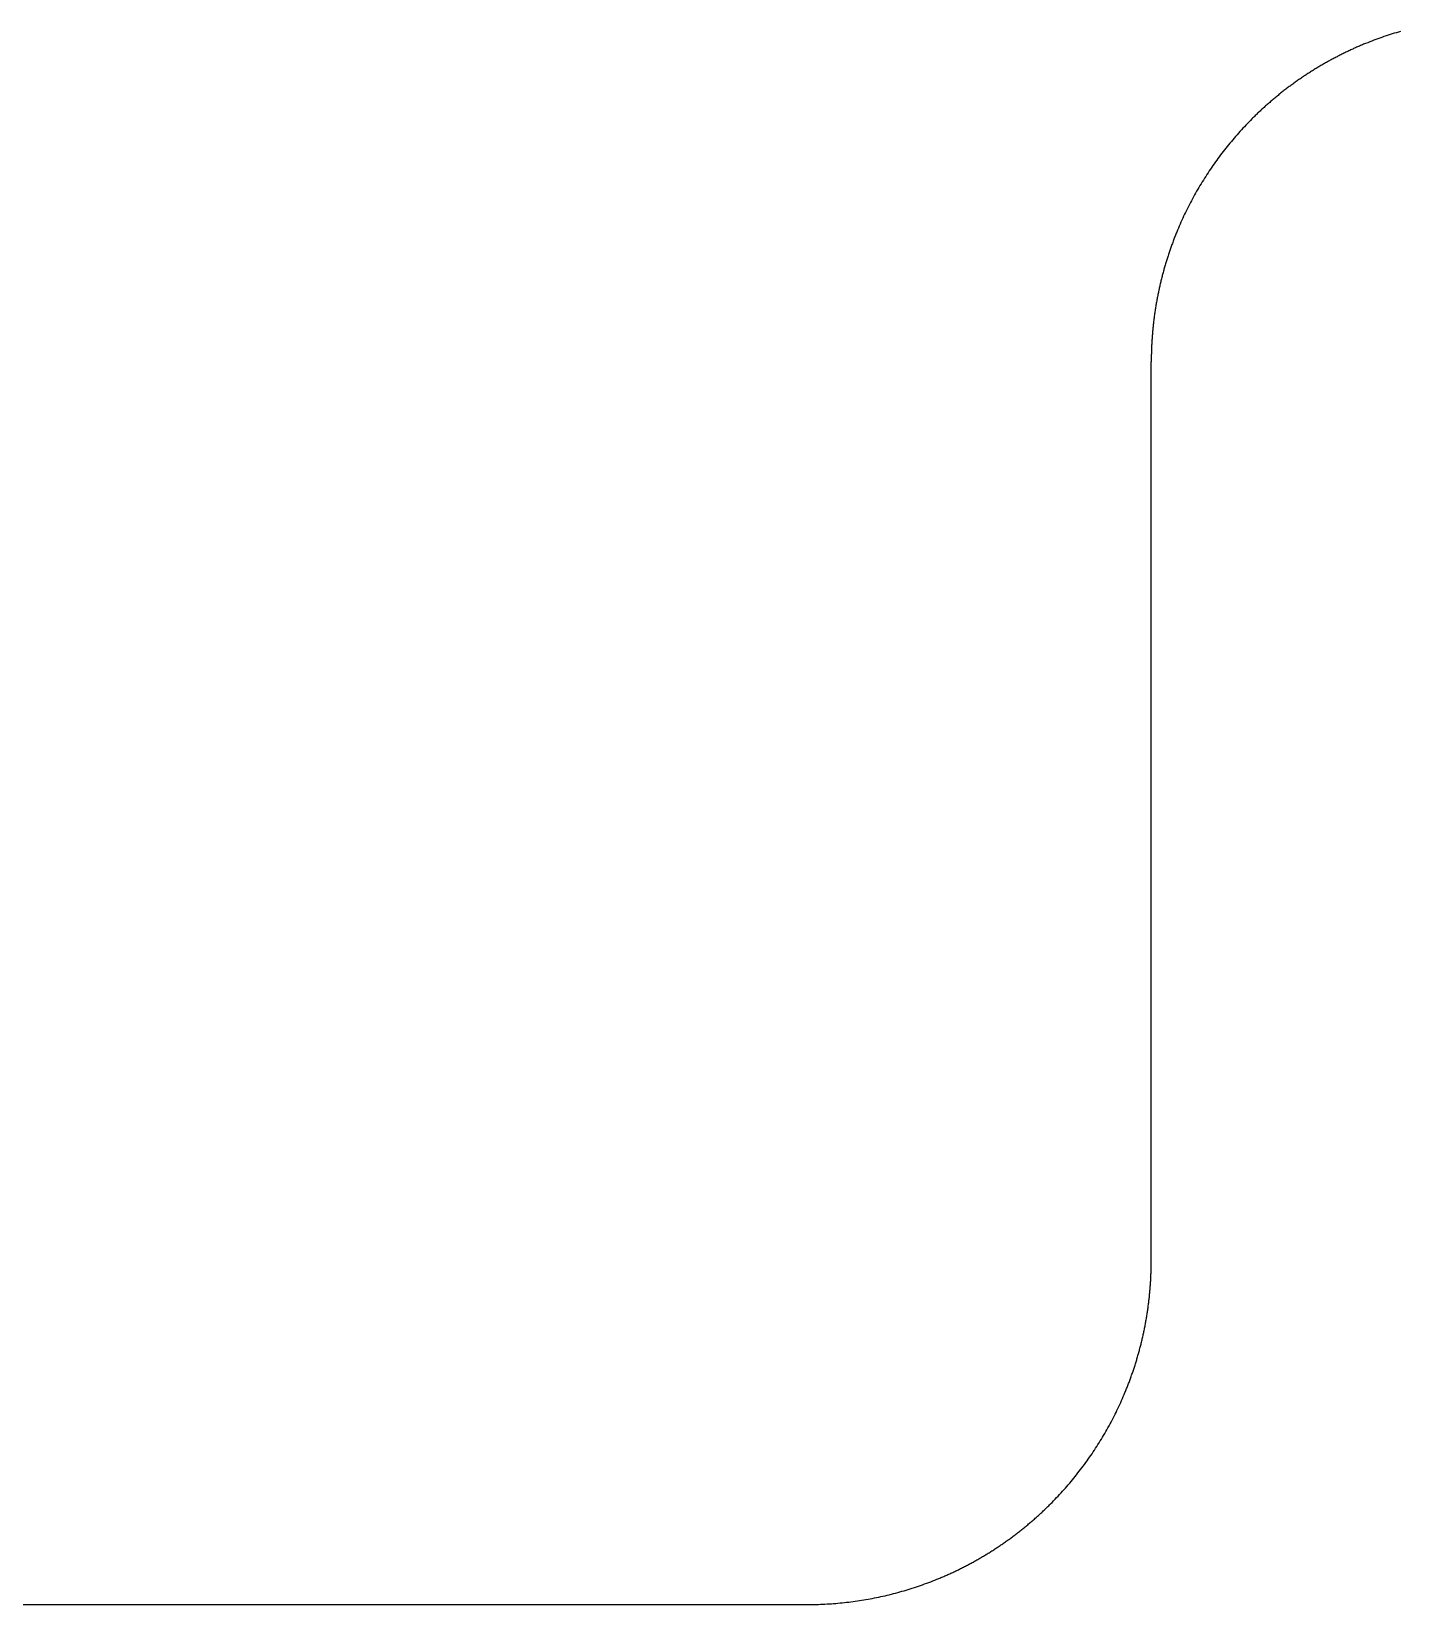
# Model space of a CAD drawing. Header units: millimetres. Extents: x -10 to 277, y -95 to 18.
# Drawn here: x 28.61 to 36.57, y -95.23 to -86.07 of the extents above; entities that cross this region are included whole.
import ezdxf

# ---------------------------------------------------------------- set-up
doc = ezdxf.new("R2010")
doc.units = ezdxf.units.MM
doc.header["$MEASUREMENT"] = 0
doc.layers.add('Edge.Cuts', color=53, linetype='CONTINUOUS')

msp = doc.modelspace()

# ---------------------------------------------------------------- linework, layer by layer
at = {"layer": 'Edge.Cuts', "linetype": 'Continuous'}
for p, q in [((36.372535, -86.141558), (36.360829, -86.146355)), ((36.384272, -86.136835), (36.372535, -86.141558)), ((36.396038, -86.132186), (36.384272, -86.136835)), ((36.407833, -86.127612), (36.396038, -86.132186)), ((36.419656, -86.123113), (36.407833, -86.127612)), ((36.431508, -86.118688), (36.419656, -86.123113)), ((36.443387, -86.114339), (36.431508, -86.118688)), ((36.455294, -86.110065), (36.443387, -86.114339)), ((36.467227, -86.105866), (36.455294, -86.110065)), ((36.479186, -86.101743), (36.467227, -86.105866)), ((36.491171, -86.097696), (36.479186, -86.101743)), ((36.503181, -86.093725), (36.491171, -86.097696)), ((36.515215, -86.089829), (36.503181, -86.093725)), ((36.527274, -86.08601), (36.515215, -86.089829)), ((36.539356, -86.082268), (36.527274, -86.08601)), ((36.551462, -86.078602), (36.539356, -86.082268)), ((36.56359, -86.075013), (36.551462, -86.078602)), ((36.575741, -86.0715), (36.56359, -86.075013)), ((36.177996, -86.233024), (36.172429, -86.236028)), ((36.183572, -86.230038), (36.177996, -86.233024)), ((36.189157, -86.22707), (36.183572, -86.230038)), ((36.194753, -86.224118), (36.189157, -86.22707)), ((36.200357, -86.221185), (36.194753, -86.224118)), ((36.20597, -86.21827), (36.200357, -86.221185)), ((36.211593, -86.215372), (36.20597, -86.21827)), ((36.217225, -86.212492), (36.211593, -86.215372)), ((36.222866, -86.20963), (36.217225, -86.212492)), ((36.228516, -86.206785), (36.222866, -86.20963)), ((36.234175, -86.203959), (36.228516, -86.206785)), ((36.239843, -86.20115), (36.234175, -86.203959)), ((36.24552, -86.19836), (36.239843, -86.20115)), ((36.251206, -86.195587), (36.24552, -86.19836)), ((36.2569, -86.192833), (36.251206, -86.195587)), ((36.262603, -86.190096), (36.2569, -86.192833)), ((36.268315, -86.187377), (36.262603, -86.190096)), ((36.274035, -86.184677), (36.268315, -86.187377)), ((36.279764, -86.181994), (36.274035, -86.184677)), ((36.285501, -86.17933), (36.279764, -86.181994)), ((36.291247, -86.176684), (36.285501, -86.17933)), ((36.297001, -86.174056), (36.291247, -86.176684)), ((36.302763, -86.171446), (36.297001, -86.174056)), ((36.308534, -86.168854), (36.302763, -86.171446)), ((36.314312, -86.166281), (36.308534, -86.168854)), ((36.320099, -86.163726), (36.314312, -86.166281)), ((36.325894, -86.161189), (36.320099, -86.163726)), ((36.331697, -86.158671), (36.325894, -86.161189)), ((36.337508, -86.156171), (36.331697, -86.158671)), ((36.343326, -86.153689), (36.337508, -86.156171)), ((36.349153, -86.151226), (36.343326, -86.153689)), ((36.354987, -86.148781), (36.349153, -86.151226)), ((36.360829, -86.146355), (36.354987, -86.148781)), ((36.025923, -86.323672), (36.020645, -86.327156)), ((36.031213, -86.320204), (36.025923, -86.323672)), ((36.036513, -86.316754), (36.031213, -86.320204)), ((36.041824, -86.31332), (36.036513, -86.316754)), ((36.047146, -86.309904), (36.041824, -86.31332)), ((36.052479, -86.306503), (36.047146, -86.309904)), ((36.057822, -86.30312), (36.052479, -86.306503)), ((36.063177, -86.299754), (36.057822, -86.30312)), ((36.068542, -86.296405), (36.063177, -86.299754)), ((36.073918, -86.293072), (36.068542, -86.296405)), ((36.079304, -86.289757), (36.073918, -86.293072)), ((36.084701, -86.286458), (36.079304, -86.289757)), ((36.090107, -86.283177), (36.084701, -86.286458)), ((36.095525, -86.279913), (36.090107, -86.283177)), ((36.100953, -86.276666), (36.095525, -86.279913)), ((36.106391, -86.273436), (36.100953, -86.276666)), ((36.111839, -86.270224), (36.106391, -86.273436)), ((36.117298, -86.267028), (36.111839, -86.270224)), ((36.122766, -86.26385), (36.117298, -86.267028)), ((36.128245, -86.260689), (36.122766, -86.26385)), ((36.133733, -86.257545), (36.128245, -86.260689)), ((36.139232, -86.254419), (36.133733, -86.257545)), ((36.14474, -86.25131), (36.139232, -86.254419)), ((36.150259, -86.248219), (36.14474, -86.25131)), ((36.155787, -86.245145), (36.150259, -86.248219)), ((36.161325, -86.242088), (36.155787, -86.245145)), ((36.166872, -86.23905), (36.161325, -86.242088)), ((36.172429, -86.236028), (36.166872, -86.23905)), ((35.897401, -86.415689), (35.892414, -86.419579)), ((35.902399, -86.411815), (35.897401, -86.415689)), ((35.907411, -86.407956), (35.902399, -86.411815)), ((35.912434, -86.404114), (35.907411, -86.407956)), ((35.917469, -86.400287), (35.912434, -86.404114)), ((35.922516, -86.396477), (35.917469, -86.400287)), ((35.927576, -86.392682), (35.922516, -86.396477)), ((35.932647, -86.388904), (35.927576, -86.392682)), ((35.937731, -86.385141), (35.932647, -86.388904)), ((35.942826, -86.381395), (35.937731, -86.385141)), ((35.947933, -86.377664), (35.942826, -86.381395)), ((35.953052, -86.37395), (35.947933, -86.377664)), ((35.958183, -86.370252), (35.953052, -86.37395)), ((35.963324, -86.366571), (35.958183, -86.370252)), ((35.968479, -86.362905), (35.963324, -86.366571)), ((35.973644, -86.359257), (35.968479, -86.362905)), ((35.978821, -86.355624), (35.973644, -86.359257)), ((35.984009, -86.352008), (35.978821, -86.355624)), ((35.989209, -86.348408), (35.984009, -86.352008)), ((35.99442, -86.344825), (35.989209, -86.348408)), ((35.999643, -86.341257), (35.99442, -86.344825)), ((36.004876, -86.337707), (35.999643, -86.341257)), ((36.010121, -86.334173), (36.004876, -86.337707)), ((36.015377, -86.330656), (36.010121, -86.334173)), ((36.020645, -86.327156), (36.015377, -86.330656)), ((35.785896, -86.509091), (35.781204, -86.513335)), ((35.790603, -86.504862), (35.785896, -86.509091)), ((35.795322, -86.500648), (35.790603, -86.504862)), ((35.800054, -86.496449), (35.795322, -86.500648)), ((35.804799, -86.492265), (35.800054, -86.496449)), ((35.809558, -86.488096), (35.804799, -86.492265)), ((35.814329, -86.483943), (35.809558, -86.488096)), ((35.819114, -86.479804), (35.814329, -86.483943)), ((35.823911, -86.475682), (35.819114, -86.479804)), ((35.828722, -86.471573), (35.823911, -86.475682)), ((35.833545, -86.467481), (35.828722, -86.471573)), ((35.838382, -86.463404), (35.833545, -86.467481)), ((35.84323, -86.459342), (35.838382, -86.463404)), ((35.848093, -86.455296), (35.84323, -86.459342)), ((35.852966, -86.451265), (35.848093, -86.455296)), ((35.857854, -86.447249), (35.852966, -86.451265)), ((35.862753, -86.44325), (35.857854, -86.447249)), ((35.867666, -86.439265), (35.862753, -86.44325)), ((35.87259, -86.435297), (35.867666, -86.439265)), ((35.877528, -86.431344), (35.87259, -86.435297)), ((35.882477, -86.427407), (35.877528, -86.431344)), ((35.88744, -86.423485), (35.882477, -86.427407)), ((35.892414, -86.419579), (35.88744, -86.423485)), ((35.693018, -86.598409), (35.684213, -86.607496)), ((35.70188, -86.589377), (35.693018, -86.598409)), ((35.7108, -86.5804), (35.70188, -86.589377)), ((35.712433, -86.578769), (35.7108, -86.5804)), ((35.716923, -86.574304), (35.712433, -86.578769)), ((35.721425, -86.569854), (35.716923, -86.574304)), ((35.725942, -86.565418), (35.721425, -86.569854)), ((35.730472, -86.560998), (35.725942, -86.565418)), ((35.735016, -86.556591), (35.730472, -86.560998)), ((35.739574, -86.5522), (35.735016, -86.556591)), ((35.744146, -86.547822), (35.739574, -86.5522)), ((35.74873, -86.54346), (35.744146, -86.547822)), ((35.753329, -86.539111), (35.74873, -86.54346)), ((35.757941, -86.534779), (35.753329, -86.539111)), ((35.762567, -86.53046), (35.757941, -86.534779)), ((35.767206, -86.526157), (35.762567, -86.53046)), ((35.771859, -86.521867), (35.767206, -86.526157)), ((35.776525, -86.517594), (35.771859, -86.521867)), ((35.781204, -86.513335), (35.776525, -86.517594)), ((35.607634, -86.691702), (35.599426, -86.701322)), ((35.615903, -86.682134), (35.607634, -86.691702)), ((35.624232, -86.672618), (35.615903, -86.682134)), ((35.632622, -86.663155), (35.624232, -86.672618)), ((35.641072, -86.653745), (35.632622, -86.663155)), ((35.649582, -86.644387), (35.641072, -86.653745)), ((35.658151, -86.635083), (35.649582, -86.644387)), ((35.66678, -86.625833), (35.658151, -86.635083)), ((35.675467, -86.616637), (35.66678, -86.625833)), ((35.684213, -86.607496), (35.675467, -86.616637)), ((35.53599, -86.7801), (35.528344, -86.790169)), ((35.5437, -86.770079), (35.53599, -86.7801)), ((35.551474, -86.760107), (35.5437, -86.770079)), ((35.55931, -86.750184), (35.551474, -86.760107)), ((35.567209, -86.740311), (35.55931, -86.750184)), ((35.57517, -86.730487), (35.567209, -86.740311)), ((35.583194, -86.720715), (35.57517, -86.730487)), ((35.591279, -86.710993), (35.583194, -86.720715)), ((35.599426, -86.701322), (35.591279, -86.710993)), ((35.469494, -86.872427), (35.462433, -86.882916)), ((35.476622, -86.861983), (35.469494, -86.872427)), ((35.483816, -86.851584), (35.476622, -86.861983)), ((35.491075, -86.841232), (35.483816, -86.851584)), ((35.498399, -86.830925), (35.491075, -86.841232)), ((35.505789, -86.820665), (35.498399, -86.830925)), ((35.513243, -86.810452), (35.505789, -86.820665)), ((35.520761, -86.800287), (35.513243, -86.810452)), ((35.528344, -86.790169), (35.520761, -86.800287)), ((35.414874, -86.957566), (35.408351, -86.9684)), ((35.421466, -86.946773), (35.414874, -86.957566)), ((35.428125, -86.936022), (35.421466, -86.946773)), ((35.434852, -86.925314), (35.428125, -86.936022)), ((35.441647, -86.914649), (35.434852, -86.925314)), ((35.448509, -86.904028), (35.441647, -86.914649)), ((35.455437, -86.89345), (35.448509, -86.904028)), ((35.462433, -86.882916), (35.455437, -86.89345)), ((35.358653, -87.056525), (35.352756, -87.067715)), ((35.364621, -87.045372), (35.358653, -87.056525)), ((35.37066, -87.034258), (35.364621, -87.045372)), ((35.376768, -87.023183), (35.37066, -87.034258)), ((35.382946, -87.012146), (35.376768, -87.023183)), ((35.389194, -87.001149), (35.382946, -87.012146)), ((35.39551, -86.990192), (35.389194, -87.001149)), ((35.401896, -86.979276), (35.39551, -86.990192)), ((35.408351, -86.9684), (35.401896, -86.979276)), ((35.313469, -87.147063), (35.308144, -87.158539)), ((35.318866, -87.135622), (35.313469, -87.147063)), ((35.324335, -87.124215), (35.318866, -87.135622)), ((35.329876, -87.112843), (35.324335, -87.124215)), ((35.335489, -87.101507), (35.329876, -87.112843)), ((35.341174, -87.090206), (35.335489, -87.101507)), ((35.346929, -87.078942), (35.341174, -87.090206)), ((35.352756, -87.067715), (35.346929, -87.078942)), ((35.272916, -87.23978), (35.270538, -87.245642)), ((35.275313, -87.233926), (35.272916, -87.23978)), ((35.277728, -87.22808), (35.275313, -87.233926)), ((35.282614, -87.21641), (35.277728, -87.22808)), ((35.287573, -87.204771), (35.282614, -87.21641)), ((35.292606, -87.193164), (35.287573, -87.204771)), ((35.297713, -87.18159), (35.292606, -87.193164)), ((35.302892, -87.170048), (35.297713, -87.18159)), ((35.308144, -87.158539), (35.302892, -87.170048)), ((35.2392, -87.328464), (35.237102, -87.334432)), ((35.241316, -87.322503), (35.2392, -87.328464)), ((35.243452, -87.316548), (35.241316, -87.322503)), ((35.245606, -87.310601), (35.243452, -87.316548)), ((35.247779, -87.30466), (35.245606, -87.310601)), ((35.249971, -87.298726), (35.247779, -87.30466)), ((35.252181, -87.292799), (35.249971, -87.298726)), ((35.25441, -87.286879), (35.252181, -87.292799)), ((35.256658, -87.280967), (35.25441, -87.286879)), ((35.258925, -87.275061), (35.256658, -87.280967)), ((35.26121, -87.269162), (35.258925, -87.275061)), ((35.263514, -87.263271), (35.26121, -87.269162)), ((35.265837, -87.257387), (35.263514, -87.263271)), ((35.268178, -87.251511), (35.265837, -87.257387)), ((35.270538, -87.245642), (35.268178, -87.251511)), ((35.207915, -87.424703), (35.206122, -87.430769)), ((35.209728, -87.418643), (35.207915, -87.424703)), ((35.211559, -87.412589), (35.209728, -87.418643)), ((35.21341, -87.40654), (35.211559, -87.412589)), ((35.215279, -87.400497), (35.21341, -87.40654)), ((35.217168, -87.394461), (35.215279, -87.400497)), ((35.219076, -87.38843), (35.217168, -87.394461)), ((35.221003, -87.382405), (35.219076, -87.38843)), ((35.222949, -87.376386), (35.221003, -87.382405)), ((35.224914, -87.370374), (35.222949, -87.376386)), ((35.226898, -87.364368), (35.224914, -87.370374)), ((35.228901, -87.358368), (35.226898, -87.364368)), ((35.230923, -87.352374), (35.228901, -87.358368)), ((35.232964, -87.346387), (35.230923, -87.352374)), ((35.235024, -87.340406), (35.232964, -87.346387)), ((35.237102, -87.334432), (35.235024, -87.340406)), ((35.183044, -87.51625), (35.181541, -87.522393)), ((35.184567, -87.510111), (35.183044, -87.51625)), ((35.186109, -87.503978), (35.184567, -87.510111)), ((35.18767, -87.497849), (35.186109, -87.503978)), ((35.189251, -87.491725), (35.18767, -87.497849)), ((35.190851, -87.485605), (35.189251, -87.491725)), ((35.192471, -87.479492), (35.190851, -87.485605)), ((35.19411, -87.473383), (35.192471, -87.479492)), ((35.195768, -87.467279), (35.19411, -87.473383)), ((35.197446, -87.46118), (35.195768, -87.467279)), ((35.199142, -87.455088), (35.197446, -87.46118)), ((35.200859, -87.449), (35.199142, -87.455088)), ((35.202594, -87.442917), (35.200859, -87.449)), ((35.204349, -87.43684), (35.202594, -87.442917)), ((35.206122, -87.430769), (35.204349, -87.43684)), ((35.163774, -87.602662), (35.162544, -87.608865)), ((35.165023, -87.596462), (35.163774, -87.602662)), ((35.166292, -87.590267), (35.165023, -87.596462)), ((35.167581, -87.584075), (35.166292, -87.590267)), ((35.168889, -87.577888), (35.167581, -87.584075)), ((35.170216, -87.571704), (35.168889, -87.577888)), ((35.171564, -87.565525), (35.170216, -87.571704)), ((35.17293, -87.55935), (35.171564, -87.565525)), ((35.174317, -87.55318), (35.17293, -87.55935)), ((35.175723, -87.547013), (35.174317, -87.55318)), ((35.177148, -87.540852), (35.175723, -87.547013)), ((35.178593, -87.534694), (35.177148, -87.540852)), ((35.180057, -87.528542), (35.178593, -87.534694)), ((35.181541, -87.522393), (35.180057, -87.528542)), ((35.147396, -87.696088), (35.146462, -87.702343)), ((35.148349, -87.689836), (35.147396, -87.696088)), ((35.149323, -87.683587), (35.148349, -87.689836)), ((35.150316, -87.677342), (35.149323, -87.683587)), ((35.151329, -87.6711), (35.150316, -87.677342)), ((35.152362, -87.664861), (35.151329, -87.6711)), ((35.153415, -87.658625), (35.152362, -87.664861)), ((35.154487, -87.652393), (35.153415, -87.658625)), ((35.155579, -87.646164), (35.154487, -87.652393)), ((35.156691, -87.639939), (35.155579, -87.646164)), ((35.157822, -87.633716), (35.156691, -87.639939)), ((35.158973, -87.627498), (35.157822, -87.633716)), ((35.160144, -87.621283), (35.158973, -87.627498)), ((35.161334, -87.615072), (35.160144, -87.621283)), ((35.162544, -87.608865), (35.161334, -87.615072)), ((35.135468, -87.790189), (35.134831, -87.796481)), ((35.136124, -87.783898), (35.135468, -87.790189)), ((35.1368, -87.77761), (35.136124, -87.783898)), ((35.137496, -87.771324), (35.1368, -87.77761)), ((35.138212, -87.765041), (35.137496, -87.771324)), ((35.138947, -87.758759), (35.138212, -87.765041)), ((35.139703, -87.75248), (35.138947, -87.758759)), ((35.140478, -87.746203), (35.139703, -87.75248)), ((35.141274, -87.73993), (35.140478, -87.746203)), ((35.142089, -87.733658), (35.141274, -87.73993)), ((35.142924, -87.72739), (35.142089, -87.733658)), ((35.143779, -87.721123), (35.142924, -87.72739)), ((35.144653, -87.714861), (35.143779, -87.721123)), ((35.145548, -87.7086), (35.144653, -87.714861)), ((35.146462, -87.702343), (35.145548, -87.7086)), ((35.128373, -87.87845), (35.128016, -87.884766)), ((35.12875, -87.872135), (35.128373, -87.87845)), ((35.129147, -87.865822), (35.12875, -87.872135)), ((35.129564, -87.859509), (35.129147, -87.865822)), ((35.130001, -87.8532), (35.129564, -87.859509)), ((35.130458, -87.84689), (35.130001, -87.8532)), ((35.130935, -87.840583), (35.130458, -87.84689)), ((35.131432, -87.834277), (35.130935, -87.840583)), ((35.131949, -87.827973), (35.131432, -87.834277)), ((35.132485, -87.82167), (35.131949, -87.827973)), ((35.133042, -87.815371), (35.132485, -87.82167)), ((35.133619, -87.809072), (35.133042, -87.815371)), ((35.134215, -87.802776), (35.133619, -87.809072)), ((35.134831, -87.796481), (35.134215, -87.802776)), ((35.125113, -87.973301), (35.125056, -87.979631)), ((35.125191, -87.966973), (35.125113, -87.973301)), ((35.125288, -87.960643), (35.125191, -87.966973)), ((35.125405, -87.954316), (35.125288, -87.960643)), ((35.125543, -87.947988), (35.125405, -87.954316)), ((35.1257, -87.941663), (35.125543, -87.947988)), ((35.125877, -87.935336), (35.1257, -87.941663)), ((35.126075, -87.929012), (35.125877, -87.935336)), ((35.126292, -87.922688), (35.126075, -87.929012)), ((35.126529, -87.916365), (35.126292, -87.922688)), ((35.126787, -87.910043), (35.126529, -87.916365)), ((35.127064, -87.903723), (35.126787, -87.910043)), ((35.127361, -87.897402), (35.127064, -87.903723)), ((35.127678, -87.891084), (35.127361, -87.897402)), ((35.128016, -87.884766), (35.127678, -87.891084)), ((35.125001, -87.992292), (35.125, -87.9946)), ((35.125, -93.226), (35.125, -87.9946)), ((35.125019, -87.98596), (35.125001, -87.992292)), ((35.125056, -87.979631), (35.125019, -87.98596)), ((35.124123, -93.285264), (35.1243, -93.278937)), ((35.1243, -93.278937), (35.124457, -93.272612)), ((35.124457, -93.272612), (35.124595, -93.266284)), ((35.124595, -93.266284), (35.124712, -93.259957)), ((35.124712, -93.259957), (35.124809, -93.253627)), ((35.124809, -93.253627), (35.124887, -93.247299)), ((35.124887, -93.247299), (35.124944, -93.240969)), ((35.124944, -93.240969), (35.124981, -93.23464)), ((35.124981, -93.23464), (35.124999, -93.228308)), ((35.124999, -93.228308), (35.125, -93.226)), ((35.119065, -93.380017), (35.119542, -93.37371)), ((35.119542, -93.37371), (35.119999, -93.3674)), ((35.119999, -93.3674), (35.120436, -93.361091)), ((35.120436, -93.361091), (35.120853, -93.354778)), ((35.120853, -93.354778), (35.12125, -93.348465)), ((35.12125, -93.348465), (35.121627, -93.34215)), ((35.121627, -93.34215), (35.121984, -93.335834)), ((35.121984, -93.335834), (35.122322, -93.329516)), ((35.122322, -93.329516), (35.122639, -93.323198)), ((35.122639, -93.323198), (35.122936, -93.316877)), ((35.122936, -93.316877), (35.123213, -93.310557)), ((35.123213, -93.310557), (35.123471, -93.304235)), ((35.123471, -93.304235), (35.123708, -93.297912)), ((35.123708, -93.297912), (35.123925, -93.291588)), ((35.123925, -93.291588), (35.124123, -93.285264)), ((35.110297, -93.46812), (35.111053, -93.461841)), ((35.111053, -93.461841), (35.111788, -93.455559)), ((35.111788, -93.455559), (35.112504, -93.449276)), ((35.112504, -93.449276), (35.1132, -93.44299)), ((35.1132, -93.44299), (35.113876, -93.436702)), ((35.113876, -93.436702), (35.114532, -93.430411)), ((35.114532, -93.430411), (35.115169, -93.424119)), ((35.115169, -93.424119), (35.115785, -93.417824)), ((35.115785, -93.417824), (35.116381, -93.411528)), ((35.116381, -93.411528), (35.116958, -93.405229)), ((35.116958, -93.405229), (35.117515, -93.39893)), ((35.117515, -93.39893), (35.118051, -93.392627)), ((35.118051, -93.392627), (35.118568, -93.386323)), ((35.118568, -93.386323), (35.119065, -93.380017)), ((35.096585, -93.561975), (35.097638, -93.555739)), ((35.097638, -93.555739), (35.098671, -93.5495)), ((35.098671, -93.5495), (35.099684, -93.543258)), ((35.099684, -93.543258), (35.100677, -93.537013)), ((35.100677, -93.537013), (35.101651, -93.530764)), ((35.101651, -93.530764), (35.102604, -93.524512)), ((35.102604, -93.524512), (35.103538, -93.518257)), ((35.103538, -93.518257), (35.104452, -93.512)), ((35.104452, -93.512), (35.105347, -93.505739)), ((35.105347, -93.505739), (35.106221, -93.499477)), ((35.106221, -93.499477), (35.107076, -93.49321)), ((35.107076, -93.49321), (35.107911, -93.486942)), ((35.107911, -93.486942), (35.108726, -93.48067)), ((35.108726, -93.48067), (35.109522, -93.474397)), ((35.109522, -93.474397), (35.110297, -93.46812)), ((35.078436, -93.655075), (35.079784, -93.648896)), ((35.079784, -93.648896), (35.081111, -93.642712)), ((35.081111, -93.642712), (35.082419, -93.636525)), ((35.082419, -93.636525), (35.083708, -93.630333)), ((35.083708, -93.630333), (35.084977, -93.624138)), ((35.084977, -93.624138), (35.086226, -93.617938)), ((35.086226, -93.617938), (35.087456, -93.611735)), ((35.087456, -93.611735), (35.088666, -93.605528)), ((35.088666, -93.605528), (35.089856, -93.599317)), ((35.089856, -93.599317), (35.091027, -93.593102)), ((35.091027, -93.593102), (35.092178, -93.586884)), ((35.092178, -93.586884), (35.093309, -93.580661)), ((35.093309, -93.580661), (35.094421, -93.574436)), ((35.094421, -93.574436), (35.095513, -93.568207)), ((35.095513, -93.568207), (35.096585, -93.561975)), ((35.05589, -93.747217), (35.057529, -93.741108)), ((35.057529, -93.741108), (35.059149, -93.734995)), ((35.059149, -93.734995), (35.060749, -93.728875)), ((35.060749, -93.728875), (35.06233, -93.722751)), ((35.06233, -93.722751), (35.063891, -93.716622)), ((35.063891, -93.716622), (35.065433, -93.710489)), ((35.065433, -93.710489), (35.066956, -93.70435)), ((35.066956, -93.70435), (35.068459, -93.698207)), ((35.068459, -93.698207), (35.069943, -93.692058)), ((35.069943, -93.692058), (35.071407, -93.685906)), ((35.071407, -93.685906), (35.072852, -93.679748)), ((35.072852, -93.679748), (35.074277, -93.673587)), ((35.074277, -93.673587), (35.075683, -93.66742)), ((35.075683, -93.66742), (35.07707, -93.66125)), ((35.07707, -93.66125), (35.078436, -93.655075)), ((35.028997, -93.838195), (35.030924, -93.83217)), ((35.030924, -93.83217), (35.032832, -93.826139)), ((35.032832, -93.826139), (35.034721, -93.820103)), ((35.034721, -93.820103), (35.03659, -93.81406)), ((35.03659, -93.81406), (35.038441, -93.808011)), ((35.038441, -93.808011), (35.040272, -93.801957)), ((35.040272, -93.801957), (35.042085, -93.795897)), ((35.042085, -93.795897), (35.043878, -93.789831)), ((35.043878, -93.789831), (35.045651, -93.78376)), ((35.045651, -93.78376), (35.047406, -93.777683)), ((35.047406, -93.777683), (35.049141, -93.7716)), ((35.049141, -93.7716), (35.050858, -93.765512)), ((35.050858, -93.765512), (35.052554, -93.75942)), ((35.052554, -93.75942), (35.054232, -93.753321)), ((35.054232, -93.753321), (35.05589, -93.747217)), ((34.997819, -93.927801), (35.000029, -93.921874)), ((35.000029, -93.921874), (35.002221, -93.91594)), ((35.002221, -93.91594), (35.004394, -93.909999)), ((35.004394, -93.909999), (35.006548, -93.904052)), ((35.006548, -93.904052), (35.008684, -93.898097)), ((35.008684, -93.898097), (35.0108, -93.892136)), ((35.0108, -93.892136), (35.012898, -93.886168)), ((35.012898, -93.886168), (35.014976, -93.880194)), ((35.014976, -93.880194), (35.017036, -93.874213)), ((35.017036, -93.874213), (35.019077, -93.868226)), ((35.019077, -93.868226), (35.021099, -93.862232)), ((35.021099, -93.862232), (35.023102, -93.856232)), ((35.023102, -93.856232), (35.025086, -93.850226)), ((35.025086, -93.850226), (35.027051, -93.844214)), ((35.027051, -93.844214), (35.028997, -93.838195)), ((34.957394, -94.027436), (34.962427, -94.015829)), ((34.962427, -94.015829), (34.967386, -94.00419)), ((34.967386, -94.00419), (34.972272, -93.99252)), ((34.972272, -93.99252), (34.974687, -93.986674)), ((34.974687, -93.986674), (34.977084, -93.98082)), ((34.977084, -93.98082), (34.979462, -93.974958)), ((34.979462, -93.974958), (34.981822, -93.969089)), ((34.981822, -93.969089), (34.984163, -93.963213)), ((34.984163, -93.963213), (34.986486, -93.957329)), ((34.986486, -93.957329), (34.98879, -93.951438)), ((34.98879, -93.951438), (34.991075, -93.945539)), ((34.991075, -93.945539), (34.993342, -93.939633)), ((34.993342, -93.939633), (34.99559, -93.933721)), ((34.99559, -93.933721), (34.997819, -93.927801)), ((34.914511, -94.119093), (34.920124, -94.107757)), ((34.920124, -94.107757), (34.925665, -94.096385)), ((34.925665, -94.096385), (34.931134, -94.084978)), ((34.931134, -94.084978), (34.936531, -94.073537)), ((34.936531, -94.073537), (34.941856, -94.062061)), ((34.941856, -94.062061), (34.947108, -94.050552)), ((34.947108, -94.050552), (34.952287, -94.03901)), ((34.952287, -94.03901), (34.957394, -94.027436)), ((34.867054, -94.208454), (34.873232, -94.197417)), ((34.873232, -94.197417), (34.87934, -94.186342)), ((34.87934, -94.186342), (34.885379, -94.175228)), ((34.885379, -94.175228), (34.891347, -94.164075)), ((34.891347, -94.164075), (34.897244, -94.152885)), ((34.897244, -94.152885), (34.903071, -94.141658)), ((34.903071, -94.141658), (34.908826, -94.130394)), ((34.908826, -94.130394), (34.914511, -94.119093)), ((34.815148, -94.295286), (34.821875, -94.284578)), ((34.821875, -94.284578), (34.828534, -94.273827)), ((34.828534, -94.273827), (34.835126, -94.263034)), ((34.835126, -94.263034), (34.841649, -94.2522)), ((34.841649, -94.2522), (34.848104, -94.241324)), ((34.848104, -94.241324), (34.85449, -94.230408)), ((34.85449, -94.230408), (34.860806, -94.219451)), ((34.860806, -94.219451), (34.867054, -94.208454)), ((34.751601, -94.389675), (34.758925, -94.379368)), ((34.758925, -94.379368), (34.766184, -94.369016)), ((34.766184, -94.369016), (34.773378, -94.358617)), ((34.773378, -94.358617), (34.780506, -94.348173)), ((34.780506, -94.348173), (34.787567, -94.337684)), ((34.787567, -94.337684), (34.794563, -94.32715)), ((34.794563, -94.32715), (34.801491, -94.316572)), ((34.801491, -94.316572), (34.808353, -94.305951)), ((34.808353, -94.305951), (34.815148, -94.295286)), ((34.682791, -94.480289), (34.69069, -94.470416)), ((34.69069, -94.470416), (34.698526, -94.460493)), ((34.698526, -94.460493), (34.7063, -94.450521)), ((34.7063, -94.450521), (34.71401, -94.4405)), ((34.71401, -94.4405), (34.721656, -94.430431)), ((34.721656, -94.430431), (34.729239, -94.420313)), ((34.729239, -94.420313), (34.736757, -94.410148)), ((34.736757, -94.410148), (34.744211, -94.399935)), ((34.744211, -94.399935), (34.751601, -94.389675)), ((34.608928, -94.566855), (34.617378, -94.557445)), ((34.617378, -94.557445), (34.625768, -94.547982)), ((34.625768, -94.547982), (34.634097, -94.538466)), ((34.634097, -94.538466), (34.642366, -94.528898)), ((34.642366, -94.528898), (34.650574, -94.519278)), ((34.650574, -94.519278), (34.658721, -94.509607)), ((34.658721, -94.509607), (34.666806, -94.499885)), ((34.666806, -94.499885), (34.67483, -94.490113)), ((34.67483, -94.490113), (34.682791, -94.480289)), ((34.519528, -94.659602), (34.524058, -94.655182)), ((34.524058, -94.655182), (34.528575, -94.650746)), ((34.528575, -94.650746), (34.533077, -94.646296)), ((34.533077, -94.646296), (34.537567, -94.641831)), ((34.537567, -94.641831), (34.5392, -94.6402)), ((34.5392, -94.6402), (34.54812, -94.631223)), ((34.54812, -94.631223), (34.556982, -94.622191)), ((34.556982, -94.622191), (34.565787, -94.613104)), ((34.565787, -94.613104), (34.574533, -94.603963)), ((34.574533, -94.603963), (34.58322, -94.594767)), ((34.58322, -94.594767), (34.591849, -94.585517)), ((34.591849, -94.585517), (34.600418, -94.576213)), ((34.600418, -94.576213), (34.608928, -94.566855)), ((34.416455, -94.753119), (34.421278, -94.749027)), ((34.421278, -94.749027), (34.426089, -94.744918)), ((34.426089, -94.744918), (34.430886, -94.740796)), ((34.430886, -94.740796), (34.435671, -94.736657)), ((34.435671, -94.736657), (34.440442, -94.732504)), ((34.440442, -94.732504), (34.445201, -94.728335)), ((34.445201, -94.728335), (34.449946, -94.724151)), ((34.449946, -94.724151), (34.454678, -94.719952)), ((34.454678, -94.719952), (34.459397, -94.715738)), ((34.459397, -94.715738), (34.464104, -94.711509)), ((34.464104, -94.711509), (34.468796, -94.707265)), ((34.468796, -94.707265), (34.473475, -94.703006)), ((34.473475, -94.703006), (34.478141, -94.698733)), ((34.478141, -94.698733), (34.482794, -94.694443)), ((34.482794, -94.694443), (34.487433, -94.69014)), ((34.487433, -94.69014), (34.492059, -94.685821)), ((34.492059, -94.685821), (34.496671, -94.681489)), ((34.496671, -94.681489), (34.50127, -94.67714)), ((34.50127, -94.67714), (34.505854, -94.672778)), ((34.505854, -94.672778), (34.510426, -94.6684)), ((34.510426, -94.6684), (34.514984, -94.664009)), ((34.514984, -94.664009), (34.519528, -94.659602)), ((34.302067, -94.842936), (34.307174, -94.839205)), ((34.307174, -94.839205), (34.312269, -94.835459)), ((34.312269, -94.835459), (34.317353, -94.831696)), ((34.317353, -94.831696), (34.322424, -94.827918)), ((34.322424, -94.827918), (34.327484, -94.824123)), ((34.327484, -94.824123), (34.332531, -94.820313)), ((34.332531, -94.820313), (34.337566, -94.816486)), ((34.337566, -94.816486), (34.342589, -94.812644)), ((34.342589, -94.812644), (34.347601, -94.808785)), ((34.347601, -94.808785), (34.352599, -94.804911)), ((34.352599, -94.804911), (34.357586, -94.801021)), ((34.357586, -94.801021), (34.36256, -94.797115)), ((34.36256, -94.797115), (34.367523, -94.793193)), ((34.367523, -94.793193), (34.372472, -94.789256)), ((34.372472, -94.789256), (34.37741, -94.785303)), ((34.37741, -94.785303), (34.382334, -94.781335)), ((34.382334, -94.781335), (34.387247, -94.77735)), ((34.387247, -94.77735), (34.392146, -94.773351)), ((34.392146, -94.773351), (34.397034, -94.769335)), ((34.397034, -94.769335), (34.401907, -94.765304)), ((34.401907, -94.765304), (34.40677, -94.761258)), ((34.40677, -94.761258), (34.411618, -94.757196)), ((34.411618, -94.757196), (34.416455, -94.753119)), ((34.165299, -94.934142), (34.170696, -94.930843)), ((34.170696, -94.930843), (34.176082, -94.927528)), ((34.176082, -94.927528), (34.181458, -94.924195)), ((34.181458, -94.924195), (34.186823, -94.920846)), ((34.186823, -94.920846), (34.192178, -94.91748)), ((34.192178, -94.91748), (34.197521, -94.914097)), ((34.197521, -94.914097), (34.202854, -94.910696)), ((34.202854, -94.910696), (34.208176, -94.90728)), ((34.208176, -94.90728), (34.213487, -94.903846)), ((34.213487, -94.903846), (34.218787, -94.900396)), ((34.218787, -94.900396), (34.224077, -94.896928)), ((34.224077, -94.896928), (34.229355, -94.893444)), ((34.229355, -94.893444), (34.234623, -94.889944)), ((34.234623, -94.889944), (34.239879, -94.886427)), ((34.239879, -94.886427), (34.245124, -94.882893)), ((34.245124, -94.882893), (34.250357, -94.879343)), ((34.250357, -94.879343), (34.25558, -94.875775)), ((34.25558, -94.875775), (34.260791, -94.872192)), ((34.260791, -94.872192), (34.265991, -94.868592)), ((34.265991, -94.868592), (34.271179, -94.864976)), ((34.271179, -94.864976), (34.276356, -94.861343)), ((34.276356, -94.861343), (34.281521, -94.857695)), ((34.281521, -94.857695), (34.286676, -94.854029)), ((34.286676, -94.854029), (34.291817, -94.850348)), ((34.291817, -94.850348), (34.296948, -94.84665)), ((34.296948, -94.84665), (34.302067, -94.842936)), ((33.998794, -95.025013), (34.00448, -95.02224)), ((34.00448, -95.02224), (34.010157, -95.01945)), ((34.010157, -95.01945), (34.015825, -95.016641)), ((34.015825, -95.016641), (34.021484, -95.013815)), ((34.021484, -95.013815), (34.027134, -95.01097)), ((34.027134, -95.01097), (34.032775, -95.008108)), ((34.032775, -95.008108), (34.038407, -95.005228)), ((34.038407, -95.005228), (34.04403, -95.00233)), ((34.04403, -95.00233), (34.049643, -94.999415)), ((34.049643, -94.999415), (34.055247, -94.996482)), ((34.055247, -94.996482), (34.060843, -94.99353)), ((34.060843, -94.99353), (34.066428, -94.990562)), ((34.066428, -94.990562), (34.072004, -94.987576)), ((34.072004, -94.987576), (34.077571, -94.984572)), ((34.077571, -94.984572), (34.083128, -94.98155)), ((34.083128, -94.98155), (34.088675, -94.978512)), ((34.088675, -94.978512), (34.094213, -94.975455)), ((34.094213, -94.975455), (34.099741, -94.972381)), ((34.099741, -94.972381), (34.10526, -94.96929)), ((34.10526, -94.96929), (34.110768, -94.966181)), ((34.110768, -94.966181), (34.116267, -94.963055)), ((34.116267, -94.963055), (34.121755, -94.959911)), ((34.121755, -94.959911), (34.127234, -94.95675)), ((34.127234, -94.95675), (34.132702, -94.953572)), ((34.132702, -94.953572), (34.138161, -94.950376)), ((34.138161, -94.950376), (34.143609, -94.947164)), ((34.143609, -94.947164), (34.149047, -94.943934)), ((34.149047, -94.943934), (34.154475, -94.940687)), ((34.154475, -94.940687), (34.159893, -94.937423)), ((34.159893, -94.937423), (34.165299, -94.934142)), ((33.770814, -95.118857), (33.782773, -95.114734)), ((33.782773, -95.114734), (33.794706, -95.110535)), ((33.794706, -95.110535), (33.806613, -95.106261)), ((33.806613, -95.106261), (33.818492, -95.101912)), ((33.818492, -95.101912), (33.830344, -95.097487)), ((33.830344, -95.097487), (33.842167, -95.092988)), ((33.842167, -95.092988), (33.853962, -95.088414)), ((33.853962, -95.088414), (33.865728, -95.083765)), ((33.865728, -95.083765), (33.877465, -95.079042)), ((33.877465, -95.079042), (33.889171, -95.074245)), ((33.889171, -95.074245), (33.895013, -95.071819)), ((33.895013, -95.071819), (33.900847, -95.069374)), ((33.900847, -95.069374), (33.906674, -95.066911)), ((33.906674, -95.066911), (33.912492, -95.064429)), ((33.912492, -95.064429), (33.918303, -95.061929)), ((33.918303, -95.061929), (33.924106, -95.059411)), ((33.924106, -95.059411), (33.929901, -95.056874)), ((33.929901, -95.056874), (33.935688, -95.054319)), ((33.935688, -95.054319), (33.941466, -95.051746)), ((33.941466, -95.051746), (33.947237, -95.049154)), ((33.947237, -95.049154), (33.952999, -95.046544)), ((33.952999, -95.046544), (33.958753, -95.043916)), ((33.958753, -95.043916), (33.964499, -95.04127)), ((33.964499, -95.04127), (33.970236, -95.038606)), ((33.970236, -95.038606), (33.975965, -95.035923)), ((33.975965, -95.035923), (33.981685, -95.033223)), ((33.981685, -95.033223), (33.987397, -95.030504)), ((33.987397, -95.030504), (33.9931, -95.027767)), ((33.9931, -95.027767), (33.998794, -95.025013)), ((33.389798, -95.2084), (33.402325, -95.206686)), ((33.402325, -95.206686), (33.41484, -95.204894)), ((33.41484, -95.204894), (33.427344, -95.203022)), ((33.427344, -95.203022), (33.439836, -95.201071)), ((33.439836, -95.201071), (33.452315, -95.199041)), ((33.452315, -95.199041), (33.464781, -95.196933)), ((33.464781, -95.196933), (33.477234, -95.194745)), ((33.477234, -95.194745), (33.489673, -95.192479)), ((33.489673, -95.192479), (33.502098, -95.190134)), ((33.502098, -95.190134), (33.514507, -95.18771)), ((33.514507, -95.18771), (33.526902, -95.185208)), ((33.526902, -95.185208), (33.53928, -95.182628)), ((33.53928, -95.182628), (33.551642, -95.179969)), ((33.551642, -95.179969), (33.563988, -95.177232)), ((33.563988, -95.177232), (33.576316, -95.174417)), ((33.576316, -95.174417), (33.588626, -95.171524)), ((33.588626, -95.171524), (33.600918, -95.168553)), ((33.600918, -95.168553), (33.613191, -95.165505)), ((33.613191, -95.165505), (33.625446, -95.162379)), ((33.625446, -95.162379), (33.63768, -95.159175)), ((33.63768, -95.159175), (33.649894, -95.155894)), ((33.649894, -95.155894), (33.662087, -95.152535)), ((33.662087, -95.152535), (33.674259, -95.1491)), ((33.674259, -95.1491), (33.68641, -95.145587)), ((33.68641, -95.145587), (33.698538, -95.141998)), ((33.698538, -95.141998), (33.710644, -95.138332)), ((33.710644, -95.138332), (33.722726, -95.13459)), ((33.722726, -95.13459), (33.734785, -95.130771)), ((33.734785, -95.130771), (33.746819, -95.126875)), ((33.746819, -95.126875), (33.758829, -95.122904)), ((33.758829, -95.122904), (33.770814, -95.118857)), ((16.4166, -95.226), (33.125, -95.226)), ((33.125, -95.226), (33.137654, -95.22596)), ((33.137654, -95.22596), (33.150306, -95.22584)), ((33.150306, -95.22584), (33.162956, -95.22564)), ((33.162956, -95.22564), (33.175603, -95.22536)), ((33.175603, -95.22536), (33.188248, -95.225001)), ((33.188248, -95.225001), (33.200889, -95.224561)), ((33.200889, -95.224561), (33.213526, -95.224042)), ((33.213526, -95.224042), (33.226159, -95.223442)), ((33.226159, -95.223442), (33.238787, -95.222763)), ((33.238787, -95.222763), (33.25141, -95.222004)), ((33.25141, -95.222004), (33.264028, -95.221166)), ((33.264028, -95.221166), (33.27664, -95.220247)), ((33.27664, -95.220247), (33.289245, -95.219249)), ((33.289245, -95.219249), (33.301843, -95.218171)), ((33.301843, -95.218171), (33.314434, -95.217014)), ((33.314434, -95.217014), (33.327017, -95.215777)), ((33.327017, -95.215777), (33.339592, -95.21446)), ((33.339592, -95.21446), (33.352157, -95.213064)), ((33.352157, -95.213064), (33.364714, -95.211589)), ((33.364714, -95.211589), (33.377261, -95.210034)), ((33.377261, -95.210034), (33.389798, -95.2084))]:
    msp.add_line(p, q, dxfattribs=at)

doc.saveas('drawing.dxf')
